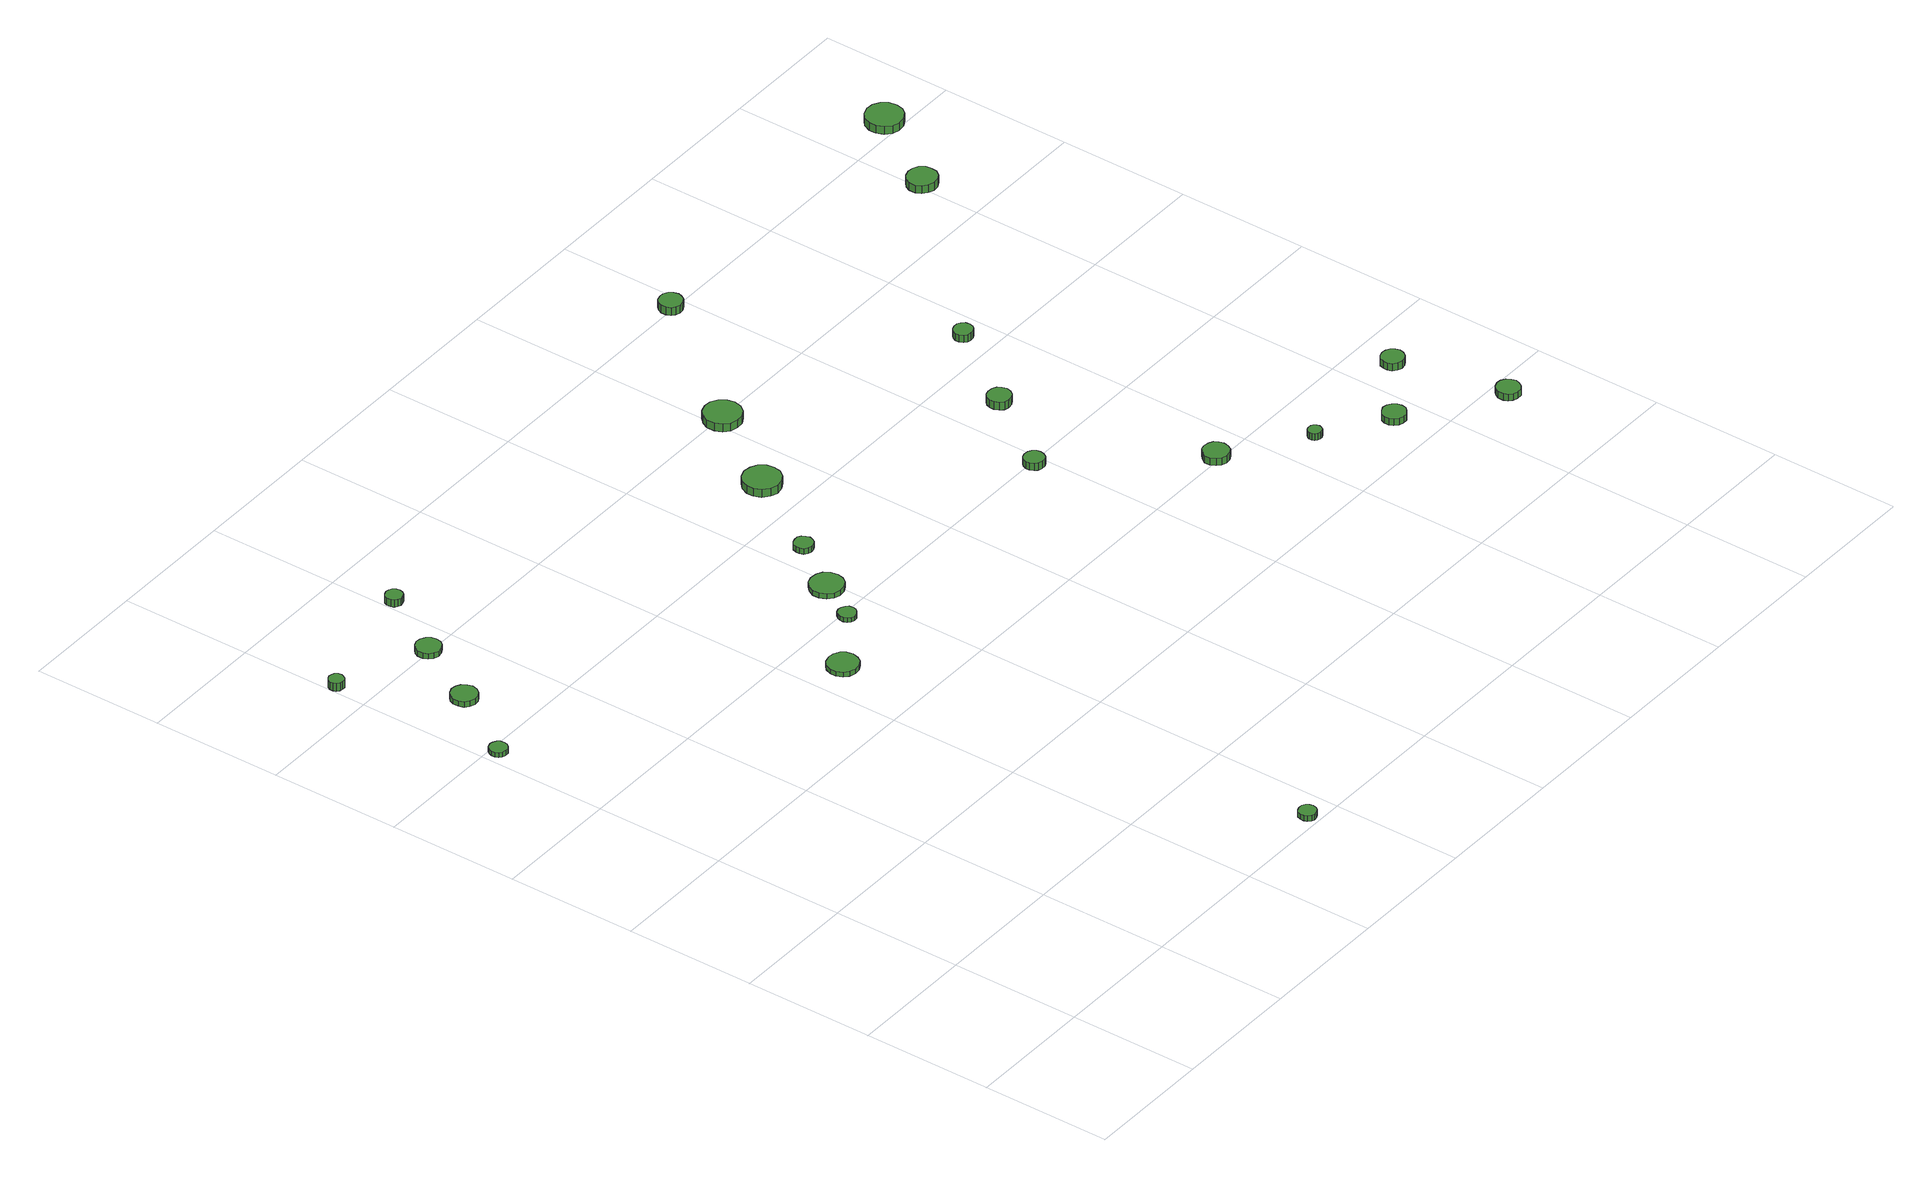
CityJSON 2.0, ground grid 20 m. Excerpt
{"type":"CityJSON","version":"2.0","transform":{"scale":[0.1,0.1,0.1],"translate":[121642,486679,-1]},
"CityObjects":{
"tree1":{"type":"SolitaryVegetationObject","attributes":{"function":"something"},"geometry":[{"type":"MultiSurface","lod":"1","boundaries":[[[0,1,2,3,4,5,6,7,8,9,10,11,12,13,14]],[[15,16,17,18,19,20,21,22,23,24,25,26,27,28,29]],[[0,29,28,1]],[[1,28,27,2]],[[2,27,26,3]],[[3,26,25,4]],[[4,25,24,5]],[[5,24,23,6]],[[6,23,22,7]],[[7,22,21,8]],[[8,21,20,9]],[[9,20,19,10]],[[10,19,18,11]],[[11,18,17,12]],[[12,17,16,13]],[[13,16,15,14]],[[14,15,29,0]]]}]},
"tree2":{"type":"SolitaryVegetationObject","attributes":{"function":"something"},"geometry":[{"type":"MultiSurface","lod":"1","boundaries":[[[30,31,32,33,34,35,36,37,38,39,40,41,42,43,44]],[[45,46,47,48,49,50,51,52,53,54,55,56,57,58,59]],[[30,59,58,31]],[[31,58,57,32]],[[32,57,56,33]],[[33,56,55,34]],[[34,55,54,35]],[[35,54,53,36]],[[36,53,52,37]],[[37,52,51,38]],[[38,51,50,39]],[[39,50,49,40]],[[40,49,48,41]],[[41,48,47,42]],[[42,47,46,43]],[[43,46,45,44]],[[44,45,59,30]]]}]},
"tree3":{"type":"SolitaryVegetationObject","attributes":{"function":"something"},"geometry":[{"type":"MultiSurface","lod":"1","boundaries":[[[60,61,62,63,64,65,66,67,68,69,70,71,72,73,74]],[[75,76,77,78,79,80,81,82,83,84,85,86,87,88,89]],[[60,89,88,61]],[[61,88,87,62]],[[62,87,86,63]],[[63,86,85,64]],[[64,85,84,65]],[[65,84,83,66]],[[66,83,82,67]],[[67,82,81,68]],[[68,81,80,69]],[[69,80,79,70]],[[70,79,78,71]],[[71,78,77,72]],[[72,77,76,73]],[[73,76,75,74]],[[74,75,89,60]]]}]},
"tree4":{"type":"SolitaryVegetationObject","attributes":{"function":"something"},"geometry":[{"type":"MultiSurface","lod":"1","boundaries":[[[90,91,92,93,94,95,96,97,98,99,100,101,102,103,104]],[[105,106,107,108,109,110,111,112,113,114,115,116,117,118,119]],[[90,119,118,91]],[[91,118,117,92]],[[92,117,116,93]],[[93,116,115,94]],[[94,115,114,95]],[[95,114,113,96]],[[96,113,112,97]],[[97,112,111,98]],[[98,111,110,99]],[[99,110,109,100]],[[100,109,108,101]],[[101,108,107,102]],[[102,107,106,103]],[[103,106,105,104]],[[104,105,119,90]]]}]},
"tree5":{"type":"SolitaryVegetationObject","attributes":{"function":"something"},"geometry":[{"type":"MultiSurface","lod":"1","boundaries":[[[120,121,122,123,124,125,126,127,128,129,130,131,132,133,134]],[[135,136,137,138,139,140,141,142,143,144,145,146,147,148,149]],[[120,149,148,121]],[[121,148,147,122]],[[122,147,146,123]],[[123,146,145,124]],[[124,145,144,125]],[[125,144,143,126]],[[126,143,142,127]],[[127,142,141,128]],[[128,141,140,129]],[[129,140,139,130]],[[130,139,138,131]],[[131,138,137,132]],[[132,137,136,133]],[[133,136,135,134]],[[134,135,149,120]]]}]},
"tree6":{"type":"SolitaryVegetationObject","attributes":{"function":"something"},"geometry":[{"type":"MultiSurface","lod":"1","boundaries":[[[150,151,152,153,154,155,156,157,158,159,160,161,162,163,164]],[[165,166,167,168,169,170,171,172,173,174,175,176,177,178,179]],[[150,179,178,151]],[[151,178,177,152]],[[152,177,176,153]],[[153,176,175,154]],[[154,175,174,155]],[[155,174,173,156]],[[156,173,172,157]],[[157,172,171,158]],[[158,171,170,159]],[[159,170,169,160]],[[160,169,168,161]],[[161,168,167,162]],[[162,167,166,163]],[[163,166,165,164]],[[164,165,179,150]]]}]},
"tree7":{"type":"SolitaryVegetationObject","attributes":{"function":"something"},"geometry":[{"type":"MultiSurface","lod":"1","boundaries":[[[180,181,182,183,184,185,186,187,188,189,190,191,192,193,194]],[[195,196,197,198,199,200,201,202,203,204,205,206,207,208,209]],[[180,209,208,181]],[[181,208,207,182]],[[182,207,206,183]],[[183,206,205,184]],[[184,205,204,185]],[[185,204,203,186]],[[186,203,202,187]],[[187,202,201,188]],[[188,201,200,189]],[[189,200,199,190]],[[190,199,198,191]],[[191,198,197,192]],[[192,197,196,193]],[[193,196,195,194]],[[194,195,209,180]]]}]},
"tree8":{"type":"SolitaryVegetationObject","attributes":{"function":"something"},"geometry":[{"type":"MultiSurface","lod":"1","boundaries":[[[210,211,212,213,214,215,216,217,218,219,220,221,222,223,224]],[[225,226,227,228,229,230,231,232,233,234,235,236,237,238,239]],[[210,239,238,211]],[[211,238,237,212]],[[212,237,236,213]],[[213,236,235,214]],[[214,235,234,215]],[[215,234,233,216]],[[216,233,232,217]],[[217,232,231,218]],[[218,231,230,219]],[[219,230,229,220]],[[220,229,228,221]],[[221,228,227,222]],[[222,227,226,223]],[[223,226,225,224]],[[224,225,239,210]]]}]},
"tree9":{"type":"SolitaryVegetationObject","attributes":{"function":"something"},"geometry":[{"type":"MultiSurface","lod":"1","boundaries":[[[240,241,242,243,244,245,246,247,248,249,250,251,252,253,254]],[[255,256,257,258,259,260,261,262,263,264,265,266,267,268,269]],[[240,269,268,241]],[[241,268,267,242]],[[242,267,266,243]],[[243,266,265,244]],[[244,265,264,245]],[[245,264,263,246]],[[246,263,262,247]],[[247,262,261,248]],[[248,261,260,249]],[[249,260,259,250]],[[250,259,258,251]],[[251,258,257,252]],[[252,257,256,253]],[[253,256,255,254]],[[254,255,269,240]]]}]},
"tree10":{"type":"SolitaryVegetationObject","attributes":{"function":"something"},"geometry":[{"type":"MultiSurface","lod":"1","boundaries":[[[270,271,272,273,274,275,276,277,278,279,280,281,282,283,284]],[[285,286,287,288,289,290,291,292,293,294,295,296,297,298,299]],[[270,299,298,271]],[[271,298,297,272]],[[272,297,296,273]],[[273,296,295,274]],[[274,295,294,275]],[[275,294,293,276]],[[276,293,292,277]],[[277,292,291,278]],[[278,291,290,279]],[[279,290,289,280]],[[280,289,288,281]],[[281,288,287,282]],[[282,287,286,283]],[[283,286,285,284]],[[284,285,299,270]]]}]},
"tree11":{"type":"SolitaryVegetationObject","attributes":{"function":"something"},"geometry":[{"type":"MultiSurface","lod":"1","boundaries":[[[300,301,302,303,304,305,306,307,308,309,310,311,312,313,314]],[[315,316,317,318,319,320,321,322,323,324,325,326,327,328,329]],[[300,329,328,301]],[[301,328,327,302]],[[302,327,326,303]],[[303,326,325,304]],[[304,325,324,305]],[[305,324,323,306]],[[306,323,322,307]],[[307,322,321,308]],[[308,321,320,309]],[[309,320,319,310]],[[310,319,318,311]],[[311,318,317,312]],[[312,317,316,313]],[[313,316,315,314]],[[314,315,329,300]]]}]},
"tree12":{"type":"SolitaryVegetationObject","attributes":{"function":"something"},"geometry":[{"type":"MultiSurface","lod":"1","boundaries":[[[330,331,332,333,334,335,336,337,338,339,340,341,342,343,344]],[[345,346,347,348,349,350,351,352,353,354,355,356,357,358,359]],[[330,359,358,331]],[[331,358,357,332]],[[332,357,356,333]],[[333,356,355,334]],[[334,355,354,335]],[[335,354,353,336]],[[336,353,352,337]],[[337,352,351,338]],[[338,351,350,339]],[[339,350,349,340]],[[340,349,348,341]],[[341,348,347,342]],[[342,347,346,343]],[[343,346,345,344]],[[344,345,359,330]]]}]},
"tree13":{"type":"SolitaryVegetationObject","attributes":{"function":"something"},"geometry":[{"type":"MultiSurface","lod":"1","boundaries":[[[360,361,362,363,364,365,366,367,368,369,370,371,372,373,374]],[[375,376,377,378,379,380,381,382,383,384,385,386,387,388,389]],[[360,389,388,361]],[[361,388,387,362]],[[362,387,386,363]],[[363,386,385,364]],[[364,385,384,365]],[[365,384,383,366]],[[366,383,382,367]],[[367,382,381,368]],[[368,381,380,369]],[[369,380,379,370]],[[370,379,378,371]],[[371,378,377,372]],[[372,377,376,373]],[[373,376,375,374]],[[374,375,389,360]]]}]},
"tree14":{"type":"SolitaryVegetationObject","attributes":{"function":"something"},"geometry":[{"type":"MultiSurface","lod":"1","boundaries":[[[390,391,392,393,394,395,396,397,398,399,400,401,402,403,404]],[[405,406,407,408,409,410,411,412,413,414,415,416,417,418,419]],[[390,419,418,391]],[[391,418,417,392]],[[392,417,416,393]],[[393,416,415,394]],[[394,415,414,395]],[[395,414,413,396]],[[396,413,412,397]],[[397,412,411,398]],[[398,411,410,399]],[[399,410,409,400]],[[400,409,408,401]],[[401,408,407,402]],[[402,407,406,403]],[[403,406,405,404]],[[404,405,419,390]]]}]},
"tree15":{"type":"SolitaryVegetationObject","attributes":{"function":"something"},"geometry":[{"type":"MultiSurface","lod":"1","boundaries":[[[420,421,422,423,424,425,426,427,428,429,430,431,432,433,434]],[[435,436,437,438,439,440,441,442,443,444,445,446,447,448,449]],[[420,449,448,421]],[[421,448,447,422]],[[422,447,446,423]],[[423,446,445,424]],[[424,445,444,425]],[[425,444,443,426]],[[426,443,442,427]],[[427,442,441,428]],[[428,441,440,429]],[[429,440,439,430]],[[430,439,438,431]],[[431,438,437,432]],[[432,437,436,433]],[[433,436,435,434]],[[434,435,449,420]]]}]},
"tree16":{"type":"SolitaryVegetationObject","attributes":{"function":"something"},"geometry":[{"type":"MultiSurface","lod":"1","boundaries":[[[450,451,452,453,454,455,456,457,458,459,460,461,462,463,464]],[[465,466,467,468,469,470,471,472,473,474,475,476,477,478,479]],[[450,479,478,451]],[[451,478,477,452]],[[452,477,476,453]],[[453,476,475,454]],[[454,475,474,455]],[[455,474,473,456]],[[456,473,472,457]],[[457,472,471,458]],[[458,471,470,459]],[[459,470,469,460]],[[460,469,468,461]],[[461,468,467,462]],[[462,467,466,463]],[[463,466,465,464]],[[464,465,479,450]]]}]},
"tree17":{"type":"SolitaryVegetationObject","attributes":{"function":"something"},"geometry":[{"type":"MultiSurface","lod":"1","boundaries":[[[480,481,482,483,484,485,486,487,488,489,490,491,492,493,494]],[[495,496,497,498,499,500,501,502,503,504,505,506,507,508,509]],[[480,509,508,481]],[[481,508,507,482]],[[482,507,506,483]],[[483,506,505,484]],[[484,505,504,485]],[[485,504,503,486]],[[486,503,502,487]],[[487,502,501,488]],[[488,501,500,489]],[[489,500,499,490]],[[490,499,498,491]],[[491,498,497,492]],[[492,497,496,493]],[[493,496,495,494]],[[494,495,509,480]]]}]},
"tree18":{"type":"SolitaryVegetationObject","attributes":{"function":"something"},"geometry":[{"type":"MultiSurface","lod":"1","boundaries":[[[510,511,512,513,514,515,516,517,518,519,520,521,522,523,524]],[[525,526,527,528,529,530,531,532,533,534,535,536,537,538,539]],[[510,539,538,511]],[[511,538,537,512]],[[512,537,536,513]],[[513,536,535,514]],[[514,535,534,515]],[[515,534,533,516]],[[516,533,532,517]],[[517,532,531,518]],[[518,531,530,519]],[[519,530,529,520]],[[520,529,528,521]],[[521,528,527,522]],[[522,527,526,523]],[[523,526,525,524]],[[524,525,539,510]]]}]},
"tree19":{"type":"SolitaryVegetationObject","attributes":{"function":"something"},"geometry":[{"type":"MultiSurface","lod":"1","boundaries":[[[540,541,542,543,544,545,546,547,548,549,550,551,552,553,554]],[[555,556,557,558,559,560,561,562,563,564,565,566,567,568,569]],[[540,569,568,541]],[[541,568,567,542]],[[542,567,566,543]],[[543,566,565,544]],[[544,565,564,545]],[[545,564,563,546]],[[546,563,562,547]],[[547,562,561,548]],[[548,561,560,549]],[[549,560,559,550]],[[550,559,558,551]],[[551,558,557,552]],[[552,557,556,553]],[[553,556,555,554]],[[554,555,569,540]]]}]},
"tree20":{"type":"SolitaryVegetationObject","attributes":{"function":"something"},"geometry":[{"type":"MultiSurface","lod":"1","boundaries":[[[570,571,572,573,574,575,576,577,578,579,580,581,582,583,584]],[[585,586,587,588,589,590,591,592,593,594,595,596,597,598,599]],[[570,599,598,571]],[[571,598,597,572]],[[572,597,596,573]],[[573,596,595,574]],[[574,595,594,575]],[[575,594,593,576]],[[576,593,592,577]],[[577,592,591,578]],[[578,591,590,579]],[[579,590,589,580]],[[580,589,588,581]],[[581,588,587,582]],[[582,587,586,583]],[[583,586,585,584]],[[584,585,599,570]]]}]},
"tree21":{"type":"SolitaryVegetationObject","attributes":{"function":"something"},"geometry":[{"type":"MultiSurface","lod":"1","boundaries":[[[600,601,602,603,604,605,606,607,608,609,610,611,612,613,614]],[[615,616,617,618,619,620,621,622,623,624,625,626,627,628,629]],[[600,629,628,601]],[[601,628,627,602]],[[602,627,626,603]],[[603,626,625,604]],[[604,625,624,605]],[[605,624,623,606]],[[606,623,622,607]],[[607,622,621,608]],[[608,621,620,609]],[[609,620,619,610]],[[610,619,618,611]],[[611,618,617,612]],[[612,617,616,613]],[[613,616,615,614]],[[614,615,629,600]]]}]},
"tree22":{"type":"SolitaryVegetationObject","attributes":{"function":"something"},"geometry":[{"type":"MultiSurface","lod":"1","boundaries":[[[630,631,632,633,634,635,636,637,638,639,640,641,642,643,644]],[[645,646,647,648,649,650,651,652,653,654,655,656,657,658,659]],[[630,659,658,631]],[[631,658,657,632]],[[632,657,656,633]],[[633,656,655,634]],[[634,655,654,635]],[[635,654,653,636]],[[636,653,652,637]],[[637,652,651,638]],[[638,651,650,639]],[[639,650,649,640]],[[640,649,648,641]],[[641,648,647,642]],[[642,647,646,643]],[[643,646,645,644]],[[644,645,659,630]]]}]},
"tree23":{"type":"SolitaryVegetationObject","attributes":{"function":"something"},"geometry":[{"type":"MultiSurface","lod":"1","boundaries":[[[660,661,662,663,664,665,666,667,668,669,670,671,672,673,674]],[[675,676,677,678,679,680,681,682,683,684,685,686,687,688,689]],[[660,689,688,661]],[[661,688,687,662]],[[662,687,686,663]],[[663,686,685,664]],[[664,685,684,665]],[[665,684,683,666]],[[666,683,682,667]],[[667,682,681,668]],[[668,681,680,669]],[[669,680,679,670]],[[670,679,678,671]],[[671,678,677,672]],[[672,677,676,673]],[[673,676,675,674]],[[674,675,689,660]]]}]}
},
"vertices":[
[37,989,15],[36,995,15],[33,999,15],[28,1002,15],[23,1003,15],[17,1001,15],[13,997,15],[11,992,15],[11,986,15],[13,981,15],[17,978,15],[23,976,15],[28,976,15],[33,979,15],[36,984,15],[36,984,7],[33,979,7],[28,976,7],[23,976,7],[17,978,7],[13,981,7],[11,986,7],[11,992,7],[13,997,7],[17,1001,7],[23,1003,7],[28,1002,7],[33,999,7],[36,995,7],[37,989,7],
[25,1255,20],[24,1260,20],[21,1264,20],[17,1266,20],[12,1267,20],[8,1265,20],[4,1262,20],[2,1258,20],[2,1253,20],[4,1248,20],[8,1245,20],[12,1244,20],[17,1244,20],[21,1247,20],[24,1251,20],[24,1251,7],[21,1247,7],[17,1244,7],[12,1244,7],[8,1245,7],[4,1248,7],[2,1253,7],[2,1258,7],[4,1262,7],[8,1265,7],[12,1267,7],[17,1266,7],[21,1264,7],[24,1260,7],[25,1255,7],
[114,1099,16],[112,1107,16],[107,1114,16],[100,1118,16],[92,1119,16],[84,1116,16],[78,1111,16],[75,1103,16],[75,1095,16],[78,1087,16],[84,1082,16],[92,1079,16],[100,1080,16],[107,1084,16],[112,1091,16],[112,1091,7],[107,1084,7],[100,1080,7],[92,1079,7],[84,1082,7],[78,1087,7],[75,1095,7],[75,1103,7],[78,1111,7],[84,1116,7],[92,1119,7],[100,1118,7],[107,1114,7],[112,1107,7],[114,1099,7],
[170,1202,17],[169,1210,17],[164,1216,17],[157,1220,17],[149,1221,17],[142,1218,17],[136,1213,17],[133,1206,17],[133,1198,17],[136,1191,17],[142,1186,17],[149,1183,17],[157,1184,17],[164,1188,17],[169,1194,17],[169,1194,8],[164,1188,8],[157,1184,8],[149,1183,8],[142,1186,8],[136,1191,8],[133,1198,8],[133,1206,8],[136,1213,8],[142,1218,8],[149,1221,8],[157,1220,8],[164,1216,8],[169,1210,8],[170,1202,8],
[572,19,17],[571,24,17],[568,29,17],[563,32,17],[557,32,17],[552,30,17],[548,27,17],[546,22,17],[546,16,17],[548,11,17],[552,7,17],[557,5,17],[563,6,17],[568,9,17],[571,13,17],[571,13,8],[568,9,8],[563,6,8],[557,5,8],[552,7,8],[548,11,8],[546,16,8],[546,22,8],[548,27,8],[552,30,8],[557,32,8],[563,32,8],[568,29,8],[571,24,8],[572,19,8],
[224,1304,23],[223,1309,23],[220,1314,23],[215,1316,23],[210,1317,23],[205,1315,23],[201,1312,23],[199,1307,23],[199,1301,23],[201,1296,23],[205,1293,23],[210,1291,23],[215,1292,23],[220,1294,23],[223,1299,23],[223,1299,11],[220,1294,11],[215,1292,11],[210,1291,11],[205,1293,11],[201,1296,11],[199,1301,11],[199,1307,11],[201,1312,11],[205,1315,11],[210,1317,11],[215,1316,11],[220,1314,11],[223,1309,11],[224,1304,11],
[479,727,17],[477,737,17],[472,744,17],[463,749,17],[454,750,17],[444,747,17],[437,741,17],[433,732,17],[433,722,17],[437,713,17],[444,707,17],[454,704,17],[463,705,17],[472,710,17],[477,718,17],[477,718,9],[472,710,9],[463,705,9],[454,704,9],[444,707,9],[437,713,9],[433,722,9],[433,732,9],[437,741,9],[444,747,9],[454,750,9],[463,749,9],[472,744,9],[477,737,9],[479,727,9],
[567,792,15],[566,798,15],[562,802,15],[557,805,15],[552,806,15],[546,804,15],[542,800,15],[540,795,15],[540,789,15],[542,784,15],[546,780,15],[552,778,15],[557,779,15],[562,782,15],[566,787,15],[566,787,8],[562,782,8],[557,779,8],[552,778,8],[546,780,8],[542,784,8],[540,789,8],[540,795,8],[542,800,8],[546,804,8],[552,806,8],[557,805,8],[562,802,8],[566,798,8],[567,792,8],
[614,853,16],[612,863,16],[606,872,16],[597,877,16],[586,878,16],[576,875,16],[569,868,16],[564,858,16],[564,848,16],[569,838,16],[576,831,16],[586,828,16],[597,829,16],[606,834,16],[612,843,16],[612,843,8],[606,834,8],[597,829,8],[586,828,8],[576,831,8],[569,838,8],[564,848,8],[564,858,8],[569,868,8],[576,875,8],[586,878,8],[597,877,8],[606,872,8],[612,863,8],[614,853,8],
[659,933,17],[657,939,17],[654,944,17],[649,947,17],[643,947,17],[637,945,17],[632,941,17],[630,936,17],[630,930,17],[632,924,17],[637,920,17],[643,918,17],[649,919,17],[654,922,17],[657,927,17],[657,927,8],[654,922,8],[649,919,8],[643,918,8],[637,920,8],[632,924,8],[630,930,8],[630,936,8],[632,941,8],[637,945,8],[643,947,8],[649,947,8],[654,944,8],[657,939,8],[659,933,8],
[754,1064,21],[752,1075,21],[745,1085,21],[735,1090,21],[723,1092,21],[712,1088,21],[703,1080,21],[698,1069,21],[698,1058,21],[703,1047,21],[712,1039,21],[723,1035,21],[735,1037,21],[745,1043,21],[752,1052,21],[752,1052,8],[745,1043,8],[735,1037,8],[723,1035,8],[712,1039,8],[703,1047,8],[698,1058,8],[698,1069,8],[703,1080,8],[712,1088,8],[723,1092,8],[735,1090,8],[745,1085,8],[752,1075,8],[754,1064,8],
[835,1190,28],[832,1201,28],[825,1211,28],[815,1217,28],[804,1218,28],[792,1214,28],[784,1206,28],[779,1196,28],[779,1184,28],[784,1173,28],[792,1165,28],[804,1162,28],[815,1163,28],[825,1169,28],[832,1178,28],[832,1178,15],[825,1169,15],[815,1163,15],[804,1162,15],[792,1165,15],[784,1173,15],[779,1184,15],[779,1196,15],[784,1206,15],[792,1214,15],[804,1218,15],[815,1217,15],[825,1211,15],[832,1201,15],[835,1190,15],
[1000,796,19],[999,802,19],[995,807,19],[990,810,19],[983,811,19],[977,809,19],[973,805,19],[970,799,19],[970,793,19],[973,787,19],[977,783,19],[983,781,19],[990,781,19],[995,784,19],[999,790,19],[999,790,7],[995,784,7],[990,781,7],[983,781,7],[977,783,7],[973,787,7],[970,793,7],[970,799,7],[973,805,7],[977,809,7],[983,811,7],[990,810,7],[995,807,7],[999,802,7],[1000,796,7],
[1164,607,19],[1162,615,19],[1158,621,19],[1151,625,19],[1142,626,19],[1135,624,19],[1129,618,19],[1125,611,19],[1125,603,19],[1129,595,19],[1135,590,19],[1142,587,19],[1151,588,19],[1158,592,19],[1162,599,19],[1162,599,7],[1158,592,7],[1151,588,7],[1142,587,7],[1135,590,7],[1129,595,7],[1125,603,7],[1125,611,7],[1129,618,7],[1135,624,7],[1142,626,7],[1151,625,7],[1158,621,7],[1162,615,7],[1164,607,7],
[1088,918,20],[1086,925,20],[1082,931,20],[1076,934,20],[1068,935,20],[1061,933,20],[1056,928,20],[1053,921,20],[1053,914,20],[1056,907,20],[1061,902,20],[1068,900,20],[1076,901,20],[1082,905,20],[1086,910,20],[1086,910,7],[1082,905,7],[1076,901,7],[1068,900,7],[1061,902,7],[1056,907,7],[1053,914,7],[1053,921,7],[1056,928,7],[1061,933,7],[1068,935,7],[1076,934,7],[1082,931,7],[1086,925,7],[1088,918,7],
[986,1397,30],[984,1404,30],[980,1410,30],[973,1414,30],[966,1414,30],[959,1412,30],[954,1407,30],[951,1400,30],[951,1393,30],[954,1386,30],[959,1382,30],[966,1379,30],[973,1380,30],[980,1384,30],[984,1390,30],[984,1390,17],[980,1384,17],[973,1380,17],[966,1379,17],[959,1382,17],[954,1386,17],[951,1393,17],[951,1400,17],[954,1407,17],[959,1412,17],[966,1414,17],[973,1414,17],[980,1410,17],[984,1404,17],[986,1397,17],
[1273,527,19],[1272,531,19],[1269,535,19],[1266,537,19],[1261,537,19],[1257,536,19],[1254,533,19],[1252,529,19],[1252,525,19],[1254,521,19],[1257,518,19],[1261,517,19],[1266,517,19],[1269,519,19],[1272,523,19],[1272,523,8],[1269,519,8],[1266,517,8],[1261,517,8],[1257,518,8],[1254,521,8],[1252,525,8],[1252,529,8],[1254,533,8],[1257,536,8],[1261,537,8],[1266,537,8],[1269,535,8],[1272,531,8],[1273,527,8],
[1173,1044,23],[1172,1050,23],[1168,1055,23],[1163,1058,23],[1157,1058,23],[1151,1056,23],[1147,1052,23],[1144,1047,23],[1144,1041,23],[1147,1035,23],[1151,1031,23],[1157,1030,23],[1163,1030,23],[1168,1033,23],[1172,1038,23],[1172,1038,11],[1168,1033,11],[1163,1030,11],[1157,1030,11],[1151,1031,11],[1147,1035,11],[1144,1041,11],[1144,1047,11],[1147,1052,11],[1151,1056,11],[1157,1058,11],[1163,1058,11],[1168,1055,11],[1172,1050,11],[1173,1044,11],
[1377,465,19],[1376,472,19],[1371,478,19],[1365,482,19],[1358,483,19],[1351,480,19],[1345,475,19],[1342,469,19],[1342,461,19],[1345,455,19],[1351,450,19],[1358,448,19],[1365,448,19],[1371,452,19],[1376,458,19],[1376,458,8],[1371,452,8],[1365,448,8],[1358,448,8],[1351,450,8],[1345,455,8],[1342,461,8],[1342,469,8],[1345,475,8],[1351,480,8],[1358,483,8],[1365,482,8],[1371,478,8],[1376,472,8],[1377,465,8],
[1515,374,19],[1513,381,19],[1509,387,19],[1503,391,19],[1495,392,19],[1488,389,19],[1483,384,19],[1480,378,19],[1480,370,19],[1483,364,19],[1488,359,19],[1495,357,19],[1503,357,19],[1509,361,19],[1513,367,19],[1513,367,8],[1509,361,8],[1503,357,8],[1495,357,8],[1488,359,8],[1483,364,8],[1480,370,8],[1480,378,8],[1483,384,8],[1488,389,8],[1495,392,8],[1503,391,8],[1509,387,8],[1513,381,8],[1515,374,8],
[1475,540,21],[1473,547,21],[1469,553,21],[1463,556,21],[1456,557,21],[1449,555,21],[1443,550,21],[1441,544,21],[1441,537,21],[1443,530,21],[1449,525,21],[1456,523,21],[1463,524,21],[1469,527,21],[1473,533,21],[1473,533,9],[1469,527,9],[1463,524,9],[1456,523,9],[1449,525,9],[1443,530,9],[1441,537,9],[1441,544,9],[1443,550,9],[1449,555,9],[1456,557,9],[1463,556,9],[1469,553,9],[1473,547,9],[1475,540,9],
[1427,1296,24],[1426,1305,24],[1420,1313,24],[1412,1317,24],[1403,1318,24],[1394,1315,24],[1387,1309,24],[1383,1301,24],[1383,1291,24],[1387,1283,24],[1394,1277,24],[1403,1274,24],[1412,1275,24],[1420,1279,24],[1426,1287,24],[1426,1287,11],[1420,1279,11],[1412,1275,11],[1403,1274,11],[1394,1277,11],[1387,1283,11],[1383,1291,11],[1383,1301,11],[1387,1309,11],[1394,1315,11],[1403,1318,11],[1412,1317,11],[1420,1313,11],[1426,1305,11],[1427,1296,11],
[1519,1423,21],[1517,1435,21],[1510,1444,21],[1500,1450,21],[1488,1451,21],[1477,1447,21],[1469,1440,21],[1464,1429,21],[1464,1418,21],[1469,1407,21],[1477,1399,21],[1488,1396,21],[1500,1397,21],[1510,1403,21],[1517,1412,21],[1517,1412,8],[1510,1403,8],[1500,1397,8],[1488,1396,8],[1477,1399,8],[1469,1407,8],[1464,1418,8],[1464,1429,8],[1469,1440,8],[1477,1447,8],[1488,1451,8],[1500,1450,8],[1510,1444,8],[1517,1435,8],[1519,1423,8]
]}
